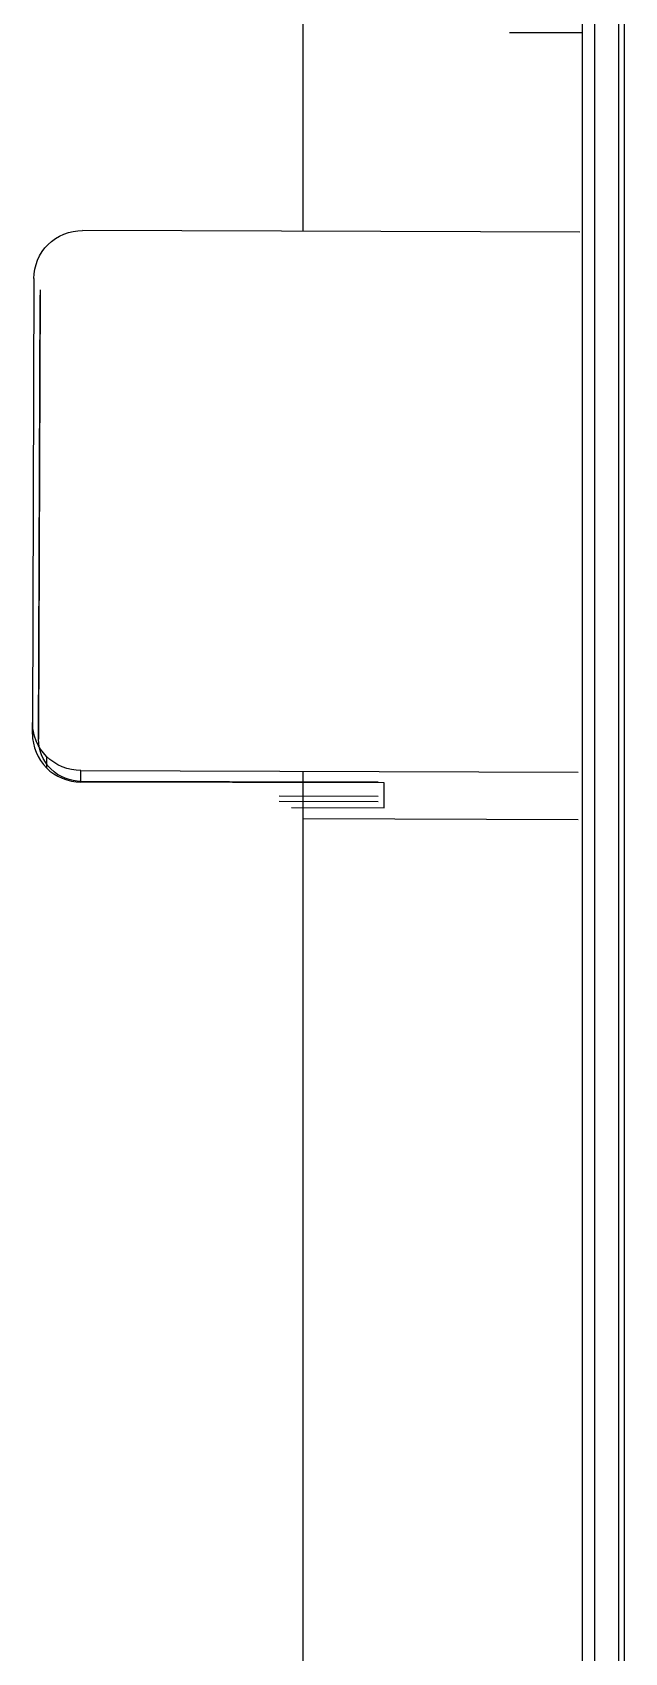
# Model space of a CAD drawing. Header units: millimetres. Extents: x 3109 to 13995, y 24552 to 39949.
# Drawn here: x 13092.2 to 13141.1, y 35127.7 to 35261.3 of the extents above; entities that cross this region are included whole.
import ezdxf

# ---------------------------------------------------------------- set-up
doc = ezdxf.new("R2010")
doc.units = ezdxf.units.MM
doc.header["$LTSCALE"] = 3
doc.layers.add('DomyÅ›lny', color=7, linetype='Continuous')

msp = doc.modelspace()

# ---------------------------------------------------------------- linework, layer by layer
at = {"layer": 'DomyÅ›lny'}
for p, q in [((13137.57, 35692.61), (13137.57, 33353.53)), ((13138.59, 35692.97), (13138.59, 33353.53)), ((13140.57, 35692.61), (13140.57, 33353.53)), ((13141.07, 33353.53), (13141.07, 35693.12)), ((13114.57, 35244.92), (13114.57, 35323.21)), ((13137.57, 35261.29), (13131.57, 35261.29)), ((13137.38, 35244.85), (13096.38, 35244.98)), ((13092.36, 35241.04), (13092.24, 35204.43)), ((13092.87, 35240.09), (13092.75, 35203.48)), ((13092.75, 35203.05), (13092.87, 35239.65)), ((13092.24, 35204.43), (13092.25, 35203.48)), ((13092.25, 35203.46), (13092.24, 35204.41)), ((13092.75, 35203.48), (13092.75, 35203.05)), ((13092.75, 35203.02), (13092.75, 35203.46)), ((13093.41, 35201.63), (13093.41, 35200.68)), ((13096.23, 35200.46), (13137.23, 35200.33)), ((13096.23, 35199.51), (13096.23, 35200.46)), ((13114.57, 34622.25), (13114.57, 35200.4)), ((13121.23, 35199.44), (13096.23, 35199.51)), ((13120.74, 35199.49), (13096.24, 35199.57)), ((13120.74, 35198.33), (13112.58, 35198.35)), ((13121.24, 35197.4), (13121.23, 35199.44)), ((13120.74, 35197.89), (13112.58, 35197.92)), ((13113.61, 35197.42), (13121.24, 35197.4)), ((13137.24, 35196.4), (13114.57, 35196.47))]:
    msp.add_line(p, q, dxfattribs=at)
for points in [[(13092.36, 35241.04, 0), (13092.38, 35241.42, 0), (13092.44, 35241.8, 0), (13092.54, 35242.18, 0), (13092.67, 35242.55, 0), (13092.84, 35242.9, 0), (13093.05, 35243.24, 0), (13093.28, 35243.55, 0), (13093.54, 35243.83, 0)], [(13093.54, 35243.83, 0), (13093.83, 35244.09, 0), (13094.15, 35244.32, 0), (13094.48, 35244.52, 0), (13094.84, 35244.68, 0), (13095.22, 35244.82, 0), (13095.6, 35244.91, 0), (13095.99, 35244.96, 0), (13096.38, 35244.98, 0)], [(13093.41, 35201.63, 0), (13093.15, 35201.91, 0), (13092.91, 35202.22, 0), (13092.71, 35202.56, 0), (13092.54, 35202.92, 0), (13092.41, 35203.29, 0), (13092.32, 35203.67, 0), (13092.26, 35204.05, 0), (13092.24, 35204.43, 0)], [(13092.25, 35203.48, 0), (13092.26, 35203.1, 0), (13092.32, 35202.72, 0), (13092.41, 35202.34, 0), (13092.55, 35201.97, 0), (13092.71, 35201.61, 0), (13092.92, 35201.28, 0), (13093.15, 35200.97, 0), (13093.41, 35200.68, 0)], [(13096.24, 35199.57, 0), (13095.92, 35199.59, 0), (13095.6, 35199.63, 0), (13095.27, 35199.71, 0), (13094.95, 35199.82, 0), (13094.63, 35199.96, 0), (13094.32, 35200.14, 0), (13094.03, 35200.35, 0), (13093.76, 35200.59, 0), (13093.52, 35200.86, 0), (13093.31, 35201.15, 0), (13093.13, 35201.45, 0), (13092.99, 35201.77, 0), (13092.88, 35202.09, 0), (13092.8, 35202.42, 0), (13092.76, 35202.73, 0), (13092.75, 35203.05, 0)], [(13096.23, 35200.46, 0), (13095.84, 35200.48, 0), (13095.46, 35200.54, 0), (13095.07, 35200.63, 0), (13094.7, 35200.77, 0), (13094.34, 35200.94, 0), (13094, 35201.14, 0), (13093.69, 35201.37, 0), (13093.41, 35201.63, 0)], [(13093.41, 35200.68, 0), (13093.69, 35200.42, 0), (13094.01, 35200.19, 0), (13094.34, 35199.99, 0), (13094.7, 35199.82, 0), (13095.08, 35199.69, 0), (13095.46, 35199.59, 0), (13095.85, 35199.53, 0), (13096.23, 35199.51, 0)]]:
    msp.add_polyline3d(points, dxfattribs=at)

doc.saveas('drawing.dxf')
